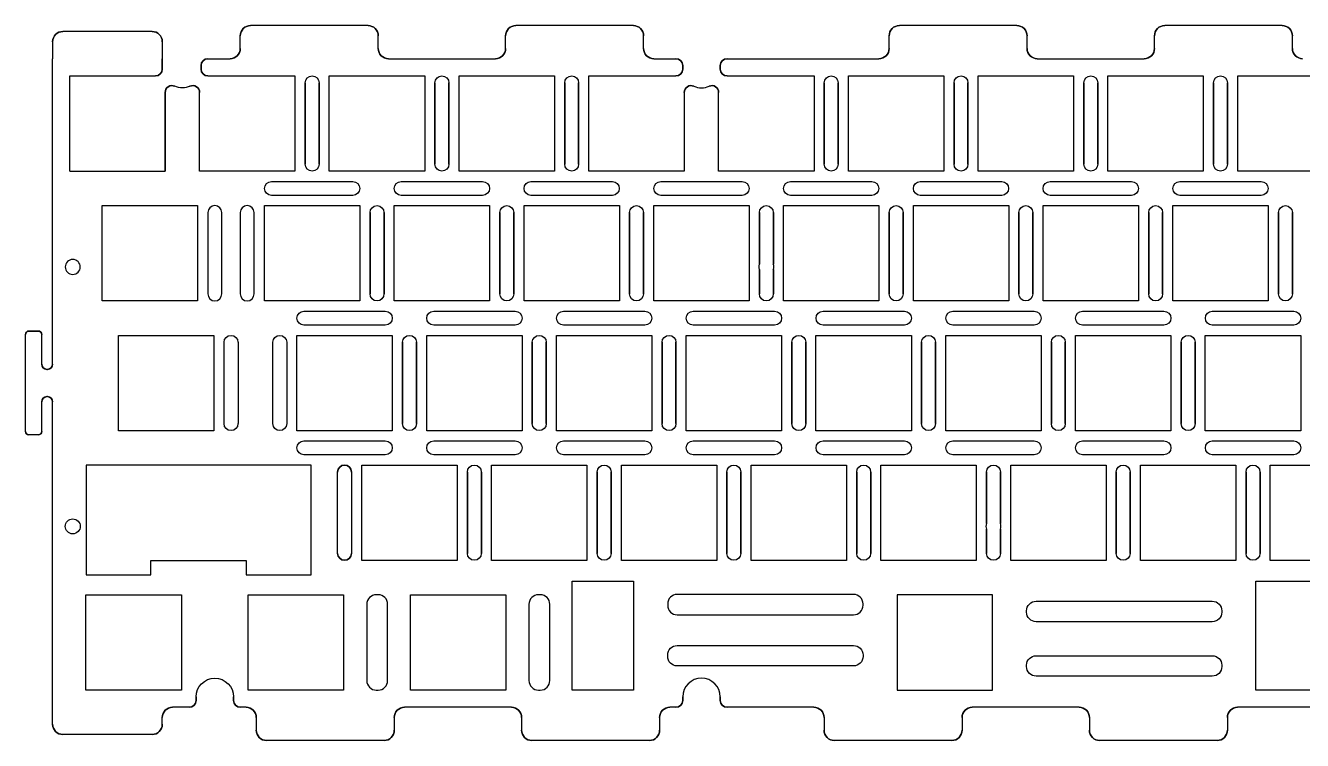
# Model space of a CAD drawing. Header units: millimetres. Extents: x 197 to 514, y 18 to 241.
# Drawn here: x 200.8 to 388.2, y 18.3 to 123.3 of the extents above; entities that cross this region are included whole.
import ezdxf

# ---------------------------------------------------------------- set-up
doc = ezdxf.new("R2010")
doc.units = ezdxf.units.MM
doc.layers.add('248', color=7, linetype='Continuous')

msp = doc.modelspace()

# ---------------------------------------------------------------- linework, layer by layer
at = {"layer": '248'}
for p, q in [((219.37, 122.44), (206.27, 122.44)), ((219.37, 122.44), (206.27, 122.44)), ((251.07, 123.31), (233.82, 123.31)), ((251.07, 123.31), (233.82, 123.31)), ((290.02, 123.31), (272.77, 123.31)), ((290.02, 123.31), (272.77, 123.31)), ((346.32, 123.31), (329.07, 123.31)), ((346.32, 123.31), (329.07, 123.31)), ((385.27, 123.31), (368.02, 123.31)), ((385.27, 123.31), (368.02, 123.31)), ((204.77, 120.94), (204.77, 118.44)), ((204.77, 120.94), (204.77, 118.44)), ((220.87, 120.94), (220.87, 118.44)), ((220.87, 120.94), (220.87, 118.44)), ((232.32, 119.94), (232.32, 121.81)), ((232.32, 119.94), (232.32, 121.81)), ((252.57, 119.94), (252.57, 121.81)), ((252.57, 119.94), (252.57, 121.81)), ((271.27, 119.94), (271.27, 121.81)), ((271.27, 119.94), (271.27, 121.81)), ((291.52, 119.94), (291.52, 121.81)), ((291.52, 119.94), (291.52, 121.81)), ((327.57, 119.94), (327.57, 121.81)), ((327.57, 119.94), (327.57, 121.81)), ((347.82, 119.94), (347.82, 121.81)), ((347.82, 119.94), (347.82, 121.81)), ((366.52, 119.94), (366.52, 121.81)), ((366.52, 119.94), (366.52, 121.81)), ((386.77, 119.94), (386.77, 121.81)), ((386.77, 119.94), (386.77, 121.81)), ((204.77, 73.56), (204.77, 118.44)), ((204.77, 73.56), (204.77, 118.44)), ((220.87, 116.91), (220.87, 118.44)), ((220.87, 118.44), (220.87, 116.91)), ((227.57, 118.44), (230.82, 118.44)), ((227.57, 118.44), (230.82, 118.44)), ((254.07, 118.44), (269.77, 118.44)), ((254.07, 118.44), (269.77, 118.44)), ((293.02, 118.44), (296.27, 118.44)), ((293.02, 118.44), (296.27, 118.44)), ((303.77, 118.44), (326.07, 118.44)), ((303.77, 118.44), (326.07, 118.44)), ((349.32, 118.44), (365.02, 118.44)), ((349.32, 118.44), (365.02, 118.44)), ((226.57, 117.44), (226.57, 116.91)), ((226.57, 116.91), (226.57, 117.44)), ((297.27, 116.91), (297.27, 117.44)), ((297.27, 117.44), (297.27, 116.91)), ((302.77, 116.91), (302.77, 117.44)), ((302.77, 117.44), (302.77, 116.91)), ((207.29, 115.91), (219.87, 115.91)), ((207.29, 101.91), (207.29, 115.91)), ((207.29, 101.91), (207.29, 115.91)), ((207.29, 115.91), (219.87, 115.91)), ((227.57, 115.91), (240.34, 115.91)), ((227.57, 115.91), (240.34, 115.91)), ((240.34, 115.91), (240.34, 101.91)), ((240.34, 115.91), (240.34, 101.91)), ((241.84, 102.94), (241.84, 114.89)), ((241.84, 114.89), (241.84, 102.94)), ((243.89, 114.89), (243.89, 102.94)), ((243.89, 102.94), (243.89, 114.89)), ((245.39, 101.91), (245.39, 115.91)), ((245.39, 115.91), (259.39, 115.91)), ((245.39, 101.91), (245.39, 115.91)), ((245.39, 115.91), (259.39, 115.91)), ((259.39, 115.91), (259.39, 101.91)), ((259.39, 115.91), (259.39, 101.91)), ((260.89, 102.94), (260.89, 114.89)), ((260.89, 114.89), (260.89, 102.94)), ((262.94, 114.89), (262.94, 102.94)), ((262.94, 102.94), (262.94, 114.89)), ((264.44, 115.91), (278.44, 115.91)), ((264.44, 101.91), (264.44, 115.91)), ((264.44, 101.91), (264.44, 115.91)), ((264.44, 115.91), (278.44, 115.91)), ((278.44, 115.91), (278.44, 101.91)), ((278.44, 115.91), (278.44, 101.91)), ((279.94, 102.94), (279.94, 114.89)), ((279.94, 114.89), (279.94, 102.94)), ((281.99, 102.94), (281.99, 114.89)), ((281.99, 114.89), (281.99, 102.94)), ((283.49, 101.91), (283.49, 115.91)), ((283.49, 115.91), (296.27, 115.91)), ((283.49, 115.91), (296.27, 115.91)), ((283.49, 101.91), (283.49, 115.91)), ((303.77, 115.91), (316.54, 115.91)), ((303.77, 115.91), (316.54, 115.91)), ((316.54, 115.91), (316.54, 101.91)), ((316.54, 115.91), (316.54, 101.91)), ((318.04, 114.89), (318.04, 102.94)), ((318.04, 102.94), (318.04, 114.89)), ((320.09, 102.94), (320.09, 114.89)), ((320.09, 114.89), (320.09, 102.94)), ((321.59, 101.91), (321.59, 115.91)), ((321.59, 101.91), (321.59, 115.91)), ((321.59, 115.91), (335.59, 115.91)), ((321.59, 115.91), (335.59, 115.91)), ((335.59, 115.91), (335.59, 101.91)), ((335.59, 115.91), (335.59, 101.91)), ((337.09, 114.89), (337.09, 102.94)), ((337.09, 102.94), (337.09, 114.89)), ((339.14, 114.89), (339.14, 102.94)), ((339.14, 102.94), (339.14, 114.89)), ((340.64, 115.91), (354.64, 115.91)), ((340.64, 115.91), (354.64, 115.91)), ((340.64, 101.91), (340.64, 115.91)), ((340.64, 101.91), (340.64, 115.91)), ((354.64, 115.91), (354.64, 101.91)), ((354.64, 115.91), (354.64, 101.91)), ((356.14, 114.89), (356.14, 102.94)), ((356.14, 102.94), (356.14, 114.89)), ((358.19, 102.94), (358.19, 114.89)), ((358.19, 114.89), (358.19, 102.94)), ((359.69, 115.91), (373.69, 115.91)), ((359.69, 101.91), (359.69, 115.91)), ((359.69, 101.91), (359.69, 115.91)), ((359.69, 115.91), (373.69, 115.91)), ((373.69, 115.91), (373.69, 101.91)), ((373.69, 115.91), (373.69, 101.91)), ((375.19, 114.89), (375.19, 102.94)), ((375.19, 102.94), (375.19, 114.89)), ((377.24, 102.94), (377.24, 114.89)), ((377.24, 114.89), (377.24, 102.94)), ((378.74, 101.91), (378.74, 115.91)), ((378.74, 115.91), (392.74, 115.91)), ((378.74, 101.91), (378.74, 115.91)), ((378.74, 115.91), (392.74, 115.91)), ((221.29, 101.91), (221.29, 113.49)), ((221.29, 113.49), (221.29, 101.91)), ((226.34, 101.91), (226.34, 113.49)), ((226.34, 101.91), (226.34, 113.49)), ((297.49, 113.49), (297.49, 101.91)), ((297.49, 113.49), (297.49, 101.91)), ((302.54, 101.91), (302.54, 113.49)), ((302.54, 101.91), (302.54, 113.49)), ((207.29, 101.91), (221.29, 101.91)), ((207.29, 101.91), (221.29, 101.91)), ((240.34, 101.91), (226.34, 101.91)), ((240.34, 101.91), (226.34, 101.91)), ((259.39, 101.91), (245.39, 101.91)), ((259.39, 101.91), (245.39, 101.91)), ((278.44, 101.91), (264.44, 101.91)), ((278.44, 101.91), (264.44, 101.91)), ((297.49, 101.91), (283.49, 101.91)), ((297.49, 101.91), (283.49, 101.91)), ((316.54, 101.91), (302.54, 101.91)), ((316.54, 101.91), (302.54, 101.91)), ((335.59, 101.91), (321.59, 101.91)), ((335.59, 101.91), (321.59, 101.91)), ((354.64, 101.91), (340.64, 101.91)), ((354.64, 101.91), (340.64, 101.91)), ((373.69, 101.91), (359.69, 101.91)), ((373.69, 101.91), (359.69, 101.91)), ((392.74, 101.91), (378.74, 101.91)), ((392.74, 101.91), (378.74, 101.91)), ((236.89, 100.41), (248.84, 100.41)), ((236.89, 100.41), (248.84, 100.41)), ((255.94, 100.41), (267.89, 100.41)), ((255.94, 100.41), (267.89, 100.41)), ((274.99, 100.41), (286.94, 100.41)), ((274.99, 100.41), (286.94, 100.41)), ((294.04, 100.41), (305.99, 100.41)), ((294.04, 100.41), (305.99, 100.41)), ((313.09, 100.41), (325.04, 100.41)), ((313.09, 100.41), (325.04, 100.41)), ((332.14, 100.41), (344.09, 100.41)), ((332.14, 100.41), (344.09, 100.41)), ((351.19, 100.41), (363.14, 100.41)), ((351.19, 100.41), (363.14, 100.41)), ((370.24, 100.41), (382.19, 100.41)), ((370.24, 100.41), (382.19, 100.41)), ((248.84, 98.36), (236.89, 98.36)), ((248.84, 98.36), (236.89, 98.36)), ((267.89, 98.36), (255.94, 98.36)), ((267.89, 98.36), (255.94, 98.36)), ((286.94, 98.36), (274.99, 98.36)), ((286.94, 98.36), (274.99, 98.36)), ((305.99, 98.36), (294.04, 98.36)), ((305.99, 98.36), (294.04, 98.36)), ((325.04, 98.36), (313.09, 98.36)), ((325.04, 98.36), (313.09, 98.36)), ((344.09, 98.36), (332.14, 98.36)), ((344.09, 98.36), (332.14, 98.36)), ((363.14, 98.36), (351.19, 98.36)), ((363.14, 98.36), (351.19, 98.36)), ((382.19, 98.36), (370.24, 98.36)), ((382.19, 98.36), (370.24, 98.36)), ((212.06, 82.86), (212.06, 96.86)), ((212.06, 96.86), (226.06, 96.86)), ((212.06, 96.86), (226.06, 96.86)), ((212.06, 82.86), (212.06, 96.86)), ((226.06, 96.86), (226.06, 82.86)), ((226.06, 96.86), (226.06, 82.86)), ((227.56, 95.84), (227.56, 83.89)), ((227.56, 95.84), (227.56, 83.89)), ((229.61, 83.89), (229.61, 95.84)), ((229.61, 83.89), (229.61, 95.84)), ((232.32, 95.84), (232.32, 83.89)), ((232.32, 95.84), (232.32, 83.89)), ((234.37, 83.89), (234.37, 95.84)), ((234.37, 83.89), (234.37, 95.84)), ((235.87, 82.86), (235.87, 96.86)), ((235.87, 82.86), (235.87, 96.86)), ((235.87, 96.86), (249.87, 96.86)), ((235.87, 96.86), (249.87, 96.86)), ((249.87, 96.86), (249.87, 82.86)), ((249.87, 96.86), (249.87, 82.86)), ((251.37, 95.84), (251.37, 83.89)), ((251.37, 83.89), (251.37, 95.84)), ((253.42, 83.89), (253.42, 95.84)), ((253.42, 95.84), (253.42, 83.89)), ((254.92, 96.86), (268.92, 96.86)), ((254.92, 82.86), (254.92, 96.86)), ((254.92, 82.86), (254.92, 96.86)), ((254.92, 96.86), (268.92, 96.86)), ((268.92, 96.86), (268.92, 82.86)), ((268.92, 96.86), (268.92, 82.86)), ((270.42, 95.84), (270.42, 83.89)), ((270.42, 83.89), (270.42, 95.84)), ((272.47, 83.89), (272.47, 95.84)), ((272.47, 95.84), (272.47, 83.89)), ((273.97, 82.86), (273.97, 96.86)), ((273.97, 96.86), (287.97, 96.86)), ((273.97, 96.86), (287.97, 96.86)), ((273.97, 82.86), (273.97, 96.86)), ((287.97, 96.86), (287.97, 82.86)), ((287.97, 96.86), (287.97, 82.86)), ((289.47, 83.89), (289.47, 95.84)), ((289.47, 95.84), (289.47, 83.89)), ((291.52, 83.89), (291.52, 95.84)), ((291.52, 95.84), (291.52, 83.89)), ((293.02, 82.86), (293.02, 96.86)), ((293.02, 96.86), (307.02, 96.86)), ((293.02, 96.86), (307.02, 96.86)), ((293.02, 82.86), (293.02, 96.86)), ((307.02, 96.86), (307.02, 82.86)), ((307.02, 96.86), (307.02, 82.86)), ((308.52, 95.84), (308.52, 88.26)), ((308.52, 88.26), (308.52, 95.84)), ((310.57, 88.26), (310.57, 95.84)), ((310.57, 95.84), (310.57, 88.26)), ((312.07, 96.86), (326.07, 96.86)), ((312.07, 96.86), (326.07, 96.86)), ((312.07, 82.86), (312.07, 96.86)), ((312.07, 82.86), (312.07, 96.86)), ((326.07, 96.86), (326.07, 82.86)), ((326.07, 96.86), (326.07, 82.86)), ((327.57, 95.84), (327.57, 83.89)), ((327.57, 83.89), (327.57, 95.84)), ((329.62, 95.84), (329.62, 83.89)), ((329.62, 83.89), (329.62, 95.84)), ((331.12, 82.86), (331.12, 96.86)), ((331.12, 82.86), (331.12, 96.86)), ((331.12, 96.86), (345.12, 96.86)), ((331.12, 96.86), (345.12, 96.86)), ((345.12, 96.86), (345.12, 82.86)), ((345.12, 96.86), (345.12, 82.86)), ((346.62, 95.84), (346.62, 83.89)), ((346.62, 83.89), (346.62, 95.84)), ((348.67, 83.89), (348.67, 95.84)), ((348.67, 95.84), (348.67, 83.89)), ((350.17, 82.86), (350.17, 96.86)), ((350.17, 96.86), (364.17, 96.86)), ((350.17, 82.86), (350.17, 96.86)), ((350.17, 96.86), (364.17, 96.86)), ((364.17, 96.86), (364.17, 82.86)), ((364.17, 96.86), (364.17, 82.86)), ((365.67, 83.89), (365.67, 95.84)), ((365.67, 95.84), (365.67, 83.89)), ((367.72, 95.84), (367.72, 83.89)), ((367.72, 83.89), (367.72, 95.84)), ((369.22, 96.86), (383.22, 96.86)), ((369.22, 82.86), (369.22, 96.86)), ((369.22, 96.86), (383.22, 96.86)), ((369.22, 82.86), (369.22, 96.86)), ((383.22, 96.86), (383.22, 82.86)), ((383.22, 96.86), (383.22, 82.86)), ((384.72, 83.89), (384.72, 95.84)), ((384.72, 95.84), (384.72, 83.89)), ((386.77, 95.84), (386.77, 83.89)), ((386.77, 83.89), (386.77, 95.84)), ((308.52, 83.89), (308.52, 87.46)), ((308.52, 87.46), (308.52, 83.89)), ((310.57, 83.89), (310.57, 87.46)), ((310.57, 87.46), (310.57, 83.89)), ((226.06, 82.86), (212.06, 82.86)), ((226.06, 82.86), (212.06, 82.86)), ((249.87, 82.86), (235.87, 82.86)), ((249.87, 82.86), (235.87, 82.86)), ((268.92, 82.86), (254.92, 82.86)), ((268.92, 82.86), (254.92, 82.86)), ((287.97, 82.86), (273.97, 82.86)), ((287.97, 82.86), (273.97, 82.86)), ((307.02, 82.86), (293.02, 82.86)), ((307.02, 82.86), (293.02, 82.86)), ((326.07, 82.86), (312.07, 82.86)), ((326.07, 82.86), (312.07, 82.86)), ((345.12, 82.86), (331.12, 82.86)), ((345.12, 82.86), (331.12, 82.86)), ((364.17, 82.86), (350.17, 82.86)), ((364.17, 82.86), (350.17, 82.86)), ((383.22, 82.86), (369.22, 82.86)), ((383.22, 82.86), (369.22, 82.86)), ((241.66, 81.36), (253.61, 81.36)), ((241.66, 81.36), (253.61, 81.36)), ((260.71, 81.36), (272.66, 81.36)), ((260.71, 81.36), (272.66, 81.36)), ((279.76, 81.36), (291.71, 81.36)), ((279.76, 81.36), (291.71, 81.36)), ((298.81, 81.36), (310.76, 81.36)), ((298.81, 81.36), (310.76, 81.36)), ((317.86, 81.36), (329.81, 81.36)), ((317.86, 81.36), (329.81, 81.36)), ((336.91, 81.36), (348.86, 81.36)), ((336.91, 81.36), (348.86, 81.36)), ((355.96, 81.36), (367.91, 81.36)), ((355.96, 81.36), (367.91, 81.36)), ((375.01, 81.36), (386.96, 81.36)), ((375.01, 81.36), (386.96, 81.36)), ((253.61, 79.31), (241.66, 79.31)), ((253.61, 79.31), (241.66, 79.31)), ((272.66, 79.31), (260.71, 79.31)), ((272.66, 79.31), (260.71, 79.31)), ((291.71, 79.31), (279.76, 79.31)), ((291.71, 79.31), (279.76, 79.31)), ((310.76, 79.31), (298.81, 79.31)), ((310.76, 79.31), (298.81, 79.31)), ((329.81, 79.31), (317.86, 79.31)), ((329.81, 79.31), (317.86, 79.31)), ((348.86, 79.31), (336.91, 79.31)), ((348.86, 79.31), (336.91, 79.31)), ((367.91, 79.31), (355.96, 79.31)), ((367.91, 79.31), (355.96, 79.31)), ((386.96, 79.31), (375.01, 79.31)), ((386.96, 79.31), (375.01, 79.31)), ((200.79, 63.69), (200.79, 77.94)), ((200.79, 63.69), (200.79, 77.94)), ((202.67, 78.44), (201.29, 78.44)), ((201.29, 78.44), (202.67, 78.44)), ((203.17, 73.56), (203.17, 77.94)), ((203.17, 73.56), (203.17, 77.94)), ((214.44, 77.81), (228.44, 77.81)), ((214.44, 77.81), (228.44, 77.81)), ((214.44, 63.81), (214.44, 77.81)), ((214.44, 63.81), (214.44, 77.81)), ((228.44, 77.81), (228.44, 63.81)), ((228.44, 77.81), (228.44, 63.81)), ((240.63, 77.81), (254.63, 77.81)), ((240.63, 77.81), (254.63, 77.81)), ((240.63, 63.81), (240.63, 77.81)), ((240.63, 63.81), (240.63, 77.81)), ((254.63, 77.81), (254.63, 63.81)), ((254.63, 77.81), (254.63, 63.81)), ((259.68, 77.81), (273.68, 77.81)), ((259.68, 77.81), (273.68, 77.81)), ((259.68, 63.81), (259.68, 77.81)), ((259.68, 63.81), (259.68, 77.81)), ((273.68, 77.81), (273.68, 63.81)), ((273.68, 77.81), (273.68, 63.81)), ((278.73, 63.81), (278.73, 77.81)), ((278.73, 77.81), (292.73, 77.81)), ((278.73, 63.81), (278.73, 77.81)), ((278.73, 77.81), (292.73, 77.81)), ((292.73, 77.81), (292.73, 63.81)), ((292.73, 77.81), (292.73, 63.81)), ((297.78, 63.81), (297.78, 77.81)), ((297.78, 77.81), (311.78, 77.81)), ((297.78, 77.81), (311.78, 77.81)), ((297.78, 63.81), (297.78, 77.81)), ((311.78, 77.81), (311.78, 63.81)), ((311.78, 77.81), (311.78, 63.81)), ((316.83, 77.81), (330.83, 77.81)), ((316.83, 77.81), (330.83, 77.81)), ((316.83, 63.81), (316.83, 77.81)), ((316.83, 63.81), (316.83, 77.81)), ((330.83, 77.81), (330.83, 63.81)), ((330.83, 77.81), (330.83, 63.81)), ((335.88, 77.81), (349.88, 77.81)), ((335.88, 77.81), (349.88, 77.81)), ((335.88, 63.81), (335.88, 77.81)), ((335.88, 63.81), (335.88, 77.81)), ((349.88, 77.81), (349.88, 63.81)), ((349.88, 77.81), (349.88, 63.81)), ((354.93, 63.81), (354.93, 77.81)), ((354.93, 77.81), (368.93, 77.81)), ((354.93, 63.81), (354.93, 77.81)), ((354.93, 77.81), (368.93, 77.81)), ((368.93, 77.81), (368.93, 63.81)), ((368.93, 77.81), (368.93, 63.81)), ((373.98, 63.81), (373.98, 77.81)), ((373.98, 77.81), (387.98, 77.81)), ((373.98, 63.81), (373.98, 77.81)), ((373.98, 77.81), (387.98, 77.81)), ((387.98, 77.81), (387.98, 63.81)), ((387.98, 77.81), (387.98, 63.81)), ((229.94, 64.84), (229.94, 76.79)), ((229.94, 64.84), (229.94, 76.79)), ((231.99, 76.79), (231.99, 64.84)), ((231.99, 76.79), (231.99, 64.84)), ((237.08, 64.84), (237.08, 76.79)), ((237.08, 64.84), (237.08, 76.79)), ((239.13, 76.79), (239.13, 64.84)), ((239.13, 76.79), (239.13, 64.84)), ((256.13, 76.79), (256.13, 64.84)), ((256.13, 64.84), (256.13, 76.79)), ((258.18, 76.79), (258.18, 64.84)), ((258.18, 64.84), (258.18, 76.79)), ((275.18, 76.79), (275.18, 64.84)), ((275.18, 64.84), (275.18, 76.79)), ((277.23, 76.79), (277.23, 64.84)), ((277.23, 64.84), (277.23, 76.79)), ((294.23, 76.79), (294.23, 64.84)), ((294.23, 64.84), (294.23, 76.79)), ((296.28, 76.79), (296.28, 64.84)), ((296.28, 64.84), (296.28, 76.79)), ((313.28, 76.79), (313.28, 64.84)), ((313.28, 64.84), (313.28, 76.79)), ((315.33, 64.84), (315.33, 76.79)), ((315.33, 76.79), (315.33, 64.84)), ((332.33, 64.84), (332.33, 76.79)), ((332.33, 76.79), (332.33, 64.84)), ((334.38, 76.79), (334.38, 64.84)), ((334.38, 64.84), (334.38, 76.79)), ((351.38, 64.84), (351.38, 76.79)), ((351.38, 76.79), (351.38, 64.84)), ((353.43, 64.84), (353.43, 76.79)), ((353.43, 76.79), (353.43, 64.84)), ((370.43, 76.79), (370.43, 64.84)), ((370.43, 64.84), (370.43, 76.79)), ((372.48, 76.79), (372.48, 64.84)), ((372.48, 64.84), (372.48, 76.79)), ((204.02, 72.81), (203.92, 72.81)), ((203.92, 72.81), (204.02, 72.81)), ((203.17, 63.69), (203.17, 68.06)), ((203.17, 63.69), (203.17, 68.06)), ((204.02, 68.81), (203.92, 68.81)), ((204.02, 68.81), (203.92, 68.81)), ((204.77, 23.39), (204.77, 68.06)), ((204.77, 23.39), (204.77, 68.06)), ((228.44, 63.81), (214.44, 63.81)), ((228.44, 63.81), (214.44, 63.81)), ((254.63, 63.81), (240.63, 63.81)), ((254.63, 63.81), (240.63, 63.81)), ((273.68, 63.81), (259.68, 63.81)), ((273.68, 63.81), (259.68, 63.81)), ((292.73, 63.81), (278.73, 63.81)), ((292.73, 63.81), (278.73, 63.81)), ((311.78, 63.81), (297.78, 63.81)), ((311.78, 63.81), (297.78, 63.81)), ((330.83, 63.81), (316.83, 63.81)), ((330.83, 63.81), (316.83, 63.81)), ((349.88, 63.81), (335.88, 63.81)), ((349.88, 63.81), (335.88, 63.81)), ((368.93, 63.81), (354.93, 63.81)), ((368.93, 63.81), (354.93, 63.81)), ((387.98, 63.81), (373.98, 63.81)), ((387.98, 63.81), (373.98, 63.81)), ((202.67, 63.19), (201.29, 63.19)), ((202.67, 63.19), (201.29, 63.19)), ((241.66, 62.31), (253.61, 62.31)), ((241.66, 62.31), (253.61, 62.31)), ((260.71, 62.31), (272.66, 62.31)), ((260.71, 62.31), (272.66, 62.31)), ((279.76, 62.31), (291.71, 62.31)), ((279.76, 62.31), (291.71, 62.31)), ((298.81, 62.31), (310.76, 62.31)), ((298.81, 62.31), (310.76, 62.31)), ((317.86, 62.31), (329.81, 62.31)), ((317.86, 62.31), (329.81, 62.31)), ((336.91, 62.31), (348.86, 62.31)), ((336.91, 62.31), (348.86, 62.31)), ((355.96, 62.31), (367.91, 62.31)), ((355.96, 62.31), (367.91, 62.31)), ((375.01, 62.31), (386.96, 62.31)), ((375.01, 62.31), (386.96, 62.31)), ((253.61, 60.26), (241.66, 60.26)), ((253.61, 60.26), (241.66, 60.26)), ((272.66, 60.26), (260.71, 60.26)), ((272.66, 60.26), (260.71, 60.26)), ((291.71, 60.26), (279.76, 60.26)), ((291.71, 60.26), (279.76, 60.26)), ((310.76, 60.26), (298.81, 60.26)), ((310.76, 60.26), (298.81, 60.26)), ((329.81, 60.26), (317.86, 60.26)), ((329.81, 60.26), (317.86, 60.26)), ((348.86, 60.26), (336.91, 60.26)), ((348.86, 60.26), (336.91, 60.26)), ((367.91, 60.26), (355.96, 60.26)), ((367.91, 60.26), (355.96, 60.26)), ((386.96, 60.26), (375.01, 60.26)), ((386.96, 60.26), (375.01, 60.26)), ((242.7, 58.76), (209.7, 58.76)), ((209.7, 58.76), (209.7, 42.66)), ((242.7, 58.76), (209.7, 58.76)), ((209.7, 58.76), (209.7, 42.66)), ((242.7, 42.66), (242.7, 58.76)), ((242.7, 42.66), (242.7, 58.76)), ((250.16, 44.76), (250.16, 58.76)), ((250.16, 58.76), (264.16, 58.76)), ((250.16, 58.76), (264.16, 58.76)), ((250.16, 44.76), (250.16, 58.76)), ((264.16, 58.76), (264.16, 44.76)), ((264.16, 58.76), (264.16, 44.76)), ((269.21, 44.76), (269.21, 58.76)), ((269.21, 58.76), (283.21, 58.76)), ((269.21, 44.76), (269.21, 58.76)), ((269.21, 58.76), (283.21, 58.76)), ((283.21, 58.76), (283.21, 44.76)), ((283.21, 58.76), (283.21, 44.76)), ((288.26, 58.76), (302.26, 58.76)), ((288.26, 44.76), (288.26, 58.76)), ((288.26, 44.76), (288.26, 58.76)), ((288.26, 58.76), (302.26, 58.76)), ((302.26, 58.76), (302.26, 44.76)), ((302.26, 58.76), (302.26, 44.76)), ((307.31, 44.76), (307.31, 58.76)), ((307.31, 44.76), (307.31, 58.76)), ((307.31, 58.76), (321.31, 58.76)), ((307.31, 58.76), (321.31, 58.76)), ((321.31, 58.76), (321.31, 44.76)), ((321.31, 58.76), (321.31, 44.76)), ((326.36, 44.76), (326.36, 58.76)), ((326.36, 58.76), (340.36, 58.76)), ((326.36, 44.76), (326.36, 58.76)), ((326.36, 58.76), (340.36, 58.76)), ((340.36, 58.76), (340.36, 44.76)), ((340.36, 58.76), (340.36, 44.76)), ((345.41, 44.76), (345.41, 58.76)), ((345.41, 44.76), (345.41, 58.76)), ((345.41, 58.76), (359.41, 58.76)), ((345.41, 58.76), (359.41, 58.76)), ((359.41, 58.76), (359.41, 44.76)), ((359.41, 58.76), (359.41, 44.76)), ((364.46, 44.76), (364.46, 58.76)), ((364.46, 58.76), (378.46, 58.76)), ((364.46, 44.76), (364.46, 58.76)), ((364.46, 58.76), (378.46, 58.76)), ((378.46, 58.76), (378.46, 44.76)), ((378.46, 58.76), (378.46, 44.76)), ((383.51, 44.76), (383.51, 58.76)), ((383.51, 58.76), (397.51, 58.76)), ((383.51, 58.76), (397.51, 58.76)), ((383.51, 44.76), (383.51, 58.76)), ((246.61, 45.79), (246.61, 57.74)), ((246.61, 45.79), (246.61, 57.74)), ((248.66, 57.74), (248.66, 45.79)), ((248.66, 57.74), (248.66, 45.79)), ((265.66, 57.74), (265.66, 45.79)), ((265.66, 45.79), (265.66, 57.74)), ((267.71, 45.79), (267.71, 57.74)), ((267.71, 57.74), (267.71, 45.79)), ((284.71, 57.74), (284.71, 45.79)), ((284.71, 45.79), (284.71, 57.74)), ((286.76, 57.74), (286.76, 45.79)), ((286.76, 45.79), (286.76, 57.74)), ((303.76, 57.74), (303.76, 45.79)), ((303.76, 45.79), (303.76, 57.74)), ((305.81, 45.79), (305.81, 57.74)), ((305.81, 57.74), (305.81, 45.79)), ((322.81, 57.74), (322.81, 45.79)), ((322.81, 45.79), (322.81, 57.74)), ((324.86, 57.74), (324.86, 45.79)), ((324.86, 45.79), (324.86, 57.74)), ((341.86, 57.74), (341.86, 50.16)), ((341.86, 50.16), (341.86, 57.74)), ((343.91, 57.74), (343.91, 50.16)), ((343.91, 50.16), (343.91, 57.74)), ((360.91, 45.79), (360.91, 57.74)), ((360.91, 57.74), (360.91, 45.79)), ((362.96, 45.79), (362.96, 57.74)), ((362.96, 57.74), (362.96, 45.79)), ((379.96, 45.79), (379.96, 57.74)), ((379.96, 57.74), (379.96, 45.79)), ((382.01, 45.79), (382.01, 57.74)), ((382.01, 57.74), (382.01, 45.79)), ((341.86, 49.36), (341.86, 45.79)), ((341.86, 45.79), (341.86, 49.36)), ((343.91, 45.79), (343.91, 49.36)), ((343.91, 49.36), (343.91, 45.79)), ((219.2, 42.66), (219.2, 44.76)), ((219.2, 42.66), (219.2, 44.76)), ((219.2, 44.76), (233.2, 44.76)), ((219.2, 44.76), (233.2, 44.76)), ((233.2, 44.76), (233.2, 42.66)), ((233.2, 44.76), (233.2, 42.66)), ((264.16, 44.76), (250.16, 44.76)), ((264.16, 44.76), (250.16, 44.76)), ((283.21, 44.76), (269.21, 44.76)), ((283.21, 44.76), (269.21, 44.76)), ((302.26, 44.76), (288.26, 44.76)), ((302.26, 44.76), (288.26, 44.76)), ((321.31, 44.76), (307.31, 44.76)), ((321.31, 44.76), (307.31, 44.76)), ((340.36, 44.76), (326.36, 44.76)), ((340.36, 44.76), (326.36, 44.76)), ((359.41, 44.76), (345.41, 44.76)), ((359.41, 44.76), (345.41, 44.76)), ((378.46, 44.76), (364.46, 44.76)), ((378.46, 44.76), (364.46, 44.76)), ((397.51, 44.76), (383.51, 44.76)), ((397.51, 44.76), (383.51, 44.76)), ((209.7, 42.66), (219.2, 42.66)), ((209.7, 42.66), (219.2, 42.66)), ((233.2, 42.66), (242.7, 42.66)), ((233.2, 42.66), (242.7, 42.66)), ((281.05, 41.72), (290.05, 41.72)), ((281.05, 41.72), (290.05, 41.72)), ((281.05, 25.71), (281.05, 41.72)), ((281.05, 25.71), (281.05, 41.72)), ((290.05, 41.72), (290.05, 25.71)), ((290.05, 41.72), (290.05, 25.71)), ((381.41, 41.72), (390.41, 41.72)), ((381.41, 25.71), (381.41, 41.72)), ((381.41, 41.72), (390.41, 41.72)), ((381.41, 25.71), (381.41, 41.72)), ((209.67, 39.71), (223.68, 39.71)), ((209.67, 25.71), (209.67, 39.71)), ((209.67, 25.71), (209.67, 39.71)), ((209.67, 39.71), (223.68, 39.71)), ((223.68, 39.71), (223.68, 25.71)), ((223.68, 39.71), (223.68, 25.71)), ((233.49, 25.71), (233.49, 39.71)), ((233.49, 39.71), (247.49, 39.71)), ((233.49, 39.71), (247.49, 39.71)), ((233.49, 25.71), (233.49, 39.71)), ((247.49, 39.71), (247.49, 25.71)), ((247.49, 39.71), (247.49, 25.71)), ((252.55, 39.71), (252.29, 39.71)), ((252.55, 39.71), (252.29, 39.71)), ((257.3, 25.71), (257.3, 39.71)), ((257.3, 25.71), (257.3, 39.71)), ((257.3, 39.71), (271.3, 39.71)), ((257.3, 39.71), (271.3, 39.71)), ((271.3, 39.71), (271.3, 25.71)), ((271.3, 39.71), (271.3, 25.71)), ((276.36, 39.71), (276.1, 39.71)), ((276.36, 39.71), (276.1, 39.71)), ((322.34, 39.76), (296.46, 39.76)), ((322.34, 39.76), (296.46, 39.76)), ((342.74, 39.71), (328.74, 39.71)), ((328.74, 39.71), (328.74, 25.71)), ((342.74, 39.71), (328.74, 39.71)), ((328.74, 39.71), (328.74, 25.71)), ((342.74, 25.71), (342.74, 39.71)), ((342.74, 25.71), (342.74, 39.71)), ((250.89, 38.31), (250.89, 27.11)), ((250.89, 38.31), (250.89, 27.11)), ((253.95, 27.11), (253.95, 38.31)), ((253.95, 27.11), (253.95, 38.31)), ((274.7, 38.31), (274.7, 27.11)), ((274.7, 38.31), (274.7, 27.11)), ((277.76, 27.11), (277.76, 38.31)), ((277.76, 27.11), (277.76, 38.31)), ((295.06, 38.36), (295.06, 38.16)), ((295.06, 38.36), (295.06, 38.16)), ((323.74, 38.16), (323.74, 38.36)), ((323.74, 38.16), (323.74, 38.36)), ((349.14, 38.76), (375.01, 38.76)), ((349.14, 38.76), (375.01, 38.76)), ((296.46, 36.76), (322.34, 36.76)), ((296.46, 36.76), (322.34, 36.76)), ((347.74, 37.16), (347.74, 37.36)), ((347.74, 37.16), (347.74, 37.36)), ((375.01, 35.76), (349.14, 35.76)), ((375.01, 35.76), (349.14, 35.76)), ((376.41, 37.36), (376.41, 37.16)), ((376.41, 37.36), (376.41, 37.16)), ((296.46, 32.26), (322.34, 32.26)), ((296.46, 32.26), (322.34, 32.26)), ((295.06, 30.66), (295.06, 30.86)), ((295.06, 30.66), (295.06, 30.86)), ((323.74, 30.86), (323.74, 30.66)), ((323.74, 30.86), (323.74, 30.66)), ((349.14, 30.76), (375.01, 30.76)), ((349.14, 30.76), (375.01, 30.76)), ((322.34, 29.26), (296.46, 29.26)), ((322.34, 29.26), (296.46, 29.26)), ((347.74, 29.16), (347.74, 29.36)), ((347.74, 29.16), (347.74, 29.36)), ((376.41, 29.36), (376.41, 29.16)), ((376.41, 29.36), (376.41, 29.16)), ((375.01, 27.76), (349.14, 27.76)), ((375.01, 27.76), (349.14, 27.76)), ((223.68, 25.71), (209.67, 25.71)), ((223.68, 25.71), (209.67, 25.71)), ((225.83, 24.71), (225.83, 24.19)), ((225.83, 24.19), (225.83, 24.71)), ((231.33, 24.71), (231.33, 24.19)), ((231.33, 24.19), (231.33, 24.71)), ((247.49, 25.71), (233.49, 25.71)), ((247.49, 25.71), (233.49, 25.71)), ((252.29, 25.71), (252.55, 25.71)), ((252.29, 25.71), (252.55, 25.71)), ((271.3, 25.71), (257.3, 25.71)), ((271.3, 25.71), (257.3, 25.71)), ((276.1, 25.71), (276.36, 25.71)), ((276.1, 25.71), (276.36, 25.71)), ((290.05, 25.71), (281.05, 25.71)), ((290.05, 25.71), (281.05, 25.71)), ((297.27, 24.71), (297.27, 24.19)), ((297.27, 24.19), (297.27, 24.71)), ((302.77, 24.71), (302.77, 24.19)), ((302.77, 24.19), (302.77, 24.71)), ((328.74, 25.71), (342.74, 25.71)), ((328.74, 25.71), (342.74, 25.71)), ((390.41, 25.71), (381.41, 25.71)), ((390.41, 25.71), (381.41, 25.71)), ((204.77, 20.69), (204.77, 23.39)), ((204.77, 20.69), (204.77, 23.39)), ((204.77, 23.39), (204.77, 23.39)), ((204.77, 23.39), (204.77, 23.39)), ((224.83, 23.19), (222.37, 23.19)), ((224.83, 23.19), (222.37, 23.19)), ((233.17, 23.19), (232.33, 23.19)), ((233.17, 23.19), (232.33, 23.19)), ((272.12, 23.19), (256.42, 23.19)), ((272.12, 23.19), (256.42, 23.19)), ((296.27, 23.19), (295.37, 23.19)), ((296.27, 23.19), (295.37, 23.19)), ((316.52, 23.19), (303.77, 23.19)), ((316.52, 23.19), (303.77, 23.19)), ((355.47, 23.19), (339.77, 23.19)), ((355.47, 23.19), (339.77, 23.19)), ((391.52, 23.19), (378.72, 23.19)), ((391.52, 23.19), (378.72, 23.19)), ((220.87, 20.69), (220.87, 21.69)), ((220.87, 20.69), (220.87, 21.69)), ((234.67, 21.69), (234.67, 19.81)), ((234.67, 21.69), (234.67, 19.81)), ((254.92, 21.69), (254.92, 19.81)), ((254.92, 21.69), (254.92, 19.81)), ((273.62, 21.69), (273.62, 19.81)), ((273.62, 21.69), (273.62, 19.81)), ((293.87, 21.69), (293.87, 19.81)), ((293.87, 21.69), (293.87, 19.81)), ((318.02, 21.69), (318.02, 19.81)), ((318.02, 21.69), (318.02, 19.81)), ((338.27, 21.69), (338.27, 19.81)), ((338.27, 21.69), (338.27, 19.81)), ((356.97, 21.69), (356.97, 19.81)), ((356.97, 21.69), (356.97, 19.81)), ((377.22, 21.69), (377.22, 19.81)), ((377.22, 21.69), (377.22, 19.81)), ((219.37, 19.19), (206.27, 19.19)), ((219.37, 19.19), (206.27, 19.19)), ((253.42, 18.31), (236.17, 18.31)), ((253.42, 18.31), (236.17, 18.31)), ((292.37, 18.31), (275.12, 18.31)), ((292.37, 18.31), (275.12, 18.31)), ((336.77, 18.31), (319.52, 18.31)), ((336.77, 18.31), (319.52, 18.31)), ((375.72, 18.31), (358.47, 18.31)), ((375.72, 18.31), (358.47, 18.31))]:
    msp.add_line(p, q, dxfattribs=at)
at = {"layer": '248', "extrusion": (0, 0, -1)}
msp.add_circle((-207.73, 87.86), 1.1, dxfattribs=at)
msp.add_circle((-207.73, 87.86), 1.1, dxfattribs=at)
at = {"layer": '248'}
msp.add_circle((207.73, 49.76), 1.1, dxfattribs=at)
msp.add_circle((207.73, 49.76), 1.1, dxfattribs=at)
at = {"layer": '248', "extrusion": (0, 0, -1)}
for centre, radius, start, end in [((-206.27, 120.94), 1.5, 0, 90), ((-219.37, 120.94), 1.5, 90, 180), ((-233.82, 121.81), 1.5, 0, 90), ((-251.07, 121.81), 1.5, 90, 180), ((-272.77, 121.81), 1.5, 0, 90), ((-290.02, 121.81), 1.5, 90, 180), ((-329.07, 121.81), 1.5, 0, 90), ((-346.32, 121.81), 1.5, 90, 180), ((-368.02, 121.81), 1.5, 0, 90), ((-385.27, 121.81), 1.5, 90, 180), ((-227.57, 117.44), 1, 0, 90), ((-230.82, 119.94), 1.5, 180, 270), ((-254.07, 119.94), 1.5, 270, 360), ((-269.77, 119.94), 1.5, 180, 270), ((-293.02, 119.94), 1.5, 270, 360), ((-296.27, 117.44), 1, 90, 180), ((-303.77, 117.44), 1, 0, 90), ((-326.07, 119.94), 1.5, 180, 270), ((-349.32, 119.94), 1.5, 270, 360), ((-365.02, 119.94), 1.5, 180, 270), ((-388.27, 119.94), 1.5, 270, 360), ((-219.87, 116.91), 1, 180, 270), ((-227.57, 116.91), 1, 270, 360), ((-296.27, 116.91), 1, 180, 270), ((-303.77, 116.91), 1, 270, 360), ((-222.29, 113.49), 1, 0, 114.0047), ((-223.82, 116.91), 2.75, 246.0051, 294.0047), ((-223.82, 116.91), 2.75, 246.0051, 294.0047), ((-225.34, 113.49), 1, 66.0051, 180), ((-242.87, 114.89), 1.02, 0, 180), ((-242.87, 114.89), 1.02, 0, 180), ((-261.92, 114.89), 1.02, 0, 180), ((-261.92, 114.89), 1.02, 0, 180), ((-280.97, 114.89), 1.02, 0, 180), ((-280.97, 114.89), 1.02, 0, 180), ((-298.49, 113.49), 1, 0, 113.9895), ((-301.54, 113.49), 1, 66.01, 180), ((-319.07, 114.89), 1.02, 0, 180), ((-319.07, 114.89), 1.02, 0, 180), ((-338.12, 114.89), 1.02, 0, 180), ((-338.12, 114.89), 1.02, 0, 180), ((-357.17, 114.89), 1.02, 0, 180), ((-357.17, 114.89), 1.02, 0, 180), ((-376.22, 114.89), 1.02, 0, 180), ((-376.22, 114.89), 1.02, 0, 180), ((-242.87, 102.94), 1.02, 180, 360), ((-242.87, 102.94), 1.02, 180, 360), ((-261.92, 102.94), 1.02, 180, 360), ((-261.92, 102.94), 1.02, 180, 360), ((-280.97, 102.94), 1.02, 180, 360), ((-280.97, 102.94), 1.02, 180, 360), ((-319.07, 102.94), 1.02, 180, 360), ((-319.07, 102.94), 1.02, 180, 360), ((-338.12, 102.94), 1.02, 180, 360), ((-338.12, 102.94), 1.02, 180, 360), ((-357.17, 102.94), 1.02, 180, 360), ((-357.17, 102.94), 1.02, 180, 360), ((-376.22, 102.94), 1.02, 180, 360), ((-376.22, 102.94), 1.02, 180, 360), ((-236.89, 99.39), 1.02, 270, 450), ((-236.89, 99.39), 1.02, 270, 450), ((-248.84, 99.39), 1.02, 90, 270), ((-248.84, 99.39), 1.02, 90, 270), ((-255.94, 99.39), 1.02, 270, 450), ((-255.94, 99.39), 1.02, 270, 450), ((-267.89, 99.39), 1.02, 90, 270), ((-267.89, 99.39), 1.02, 90, 270), ((-274.99, 99.39), 1.02, 270, 450), ((-274.99, 99.39), 1.02, 270, 450), ((-286.94, 99.39), 1.02, 90, 270), ((-286.94, 99.39), 1.02, 90, 270), ((-294.04, 99.39), 1.02, 270, 450), ((-294.04, 99.39), 1.02, 270, 450), ((-305.99, 99.39), 1.02, 90, 270), ((-305.99, 99.39), 1.02, 90, 270), ((-313.09, 99.39), 1.02, 270, 450), ((-313.09, 99.39), 1.02, 270, 450), ((-325.04, 99.39), 1.02, 90, 270), ((-325.04, 99.39), 1.02, 90, 270), ((-332.14, 99.39), 1.02, 270, 450), ((-332.14, 99.39), 1.02, 270, 450), ((-344.09, 99.39), 1.02, 90, 270), ((-344.09, 99.39), 1.02, 90, 270), ((-351.19, 99.39), 1.02, 270, 450), ((-351.19, 99.39), 1.02, 270, 450), ((-363.14, 99.39), 1.02, 90, 270), ((-363.14, 99.39), 1.02, 90, 270), ((-370.24, 99.39), 1.02, 270, 450), ((-370.24, 99.39), 1.02, 270, 450), ((-382.19, 99.39), 1.02, 90, 270), ((-382.19, 99.39), 1.02, 90, 270), ((-252.39, 95.84), 1.02, 0, 180), ((-252.39, 95.84), 1.02, 0, 180), ((-271.44, 95.84), 1.02, 0, 180), ((-271.44, 95.84), 1.02, 0, 180), ((-290.49, 95.84), 1.02, 0, 180), ((-290.49, 95.84), 1.02, 0, 180), ((-309.54, 95.84), 1.02, 0, 180), ((-309.54, 95.84), 1.02, 0, 180), ((-328.59, 95.84), 1.02, 0, 180), ((-328.59, 95.84), 1.02, 0, 180), ((-347.64, 95.84), 1.02, 0, 180), ((-347.64, 95.84), 1.02, 0, 180), ((-366.69, 95.84), 1.02, 0, 180), ((-366.69, 95.84), 1.02, 0, 180), ((-385.74, 95.84), 1.02, 0, 180), ((-385.74, 95.84), 1.02, 0, 180), ((-252.39, 83.89), 1.02, 180, 360), ((-252.39, 83.89), 1.02, 180, 360), ((-271.44, 83.89), 1.02, 180, 360), ((-271.44, 83.89), 1.02, 180, 360), ((-290.49, 83.89), 1.02, 180, 360), ((-290.49, 83.89), 1.02, 180, 360), ((-309.54, 83.89), 1.02, 180, 360), ((-309.54, 83.89), 1.02, 180, 360), ((-328.59, 83.89), 1.02, 180, 360), ((-328.59, 83.89), 1.02, 180, 360), ((-347.64, 83.89), 1.02, 180, 360), ((-347.64, 83.89), 1.02, 180, 360), ((-366.69, 83.89), 1.02, 180, 360), ((-366.69, 83.89), 1.02, 180, 360), ((-385.74, 83.89), 1.02, 180, 360), ((-385.74, 83.89), 1.02, 180, 360), ((-241.66, 80.34), 1.02, 270, 450), ((-241.66, 80.34), 1.02, 270, 450), ((-253.61, 80.34), 1.02, 90, 270), ((-253.61, 80.34), 1.02, 90, 270), ((-260.71, 80.34), 1.02, 270, 450), ((-260.71, 80.34), 1.02, 270, 450), ((-272.66, 80.34), 1.02, 90, 270), ((-272.66, 80.34), 1.02, 90, 270), ((-279.76, 80.34), 1.02, 270, 450), ((-279.76, 80.34), 1.02, 270, 450), ((-291.71, 80.34), 1.02, 90, 270), ((-291.71, 80.34), 1.02, 90, 270), ((-298.81, 80.34), 1.02, 270, 450), ((-298.81, 80.34), 1.02, 270, 450), ((-310.76, 80.34), 1.02, 90, 270), ((-310.76, 80.34), 1.02, 90, 270), ((-317.86, 80.34), 1.02, 270, 450), ((-317.86, 80.34), 1.02, 270, 450), ((-329.81, 80.34), 1.02, 90, 270), ((-329.81, 80.34), 1.02, 90, 270), ((-336.91, 80.34), 1.02, 270, 450), ((-336.91, 80.34), 1.02, 270, 450), ((-348.86, 80.34), 1.02, 90, 270), ((-348.86, 80.34), 1.02, 90, 270), ((-355.96, 80.34), 1.02, 270, 450), ((-355.96, 80.34), 1.02, 270, 450), ((-367.91, 80.34), 1.02, 90, 270), ((-367.91, 80.34), 1.02, 90, 270), ((-375.01, 80.34), 1.02, 270, 450), ((-375.01, 80.34), 1.02, 270, 450), ((-386.96, 80.34), 1.02, 90, 270), ((-386.96, 80.34), 1.02, 90, 270), ((-201.29, 77.94), 0.5, 0, 90), ((-202.67, 77.94), 0.5, 90, 180), ((-230.96, 76.79), 1.02, 0, 180), ((-230.96, 76.79), 1.02, 0, 180), ((-238.11, 76.79), 1.02, 0, 180), ((-238.11, 76.79), 1.02, 0, 180), ((-257.16, 76.79), 1.02, 0, 180), ((-257.16, 76.79), 1.02, 0, 180), ((-276.21, 76.79), 1.02, 0, 180), ((-276.21, 76.79), 1.02, 0, 180), ((-295.26, 76.79), 1.02, 0, 180), ((-295.26, 76.79), 1.02, 0, 180), ((-314.31, 76.79), 1.02, 0, 180), ((-314.31, 76.79), 1.02, 0, 180), ((-333.36, 76.79), 1.02, 0, 180), ((-333.36, 76.79), 1.02, 0, 180), ((-352.41, 76.79), 1.02, 0, 180), ((-352.41, 76.79), 1.02, 0, 180), ((-371.46, 76.79), 1.02, 0, 180), ((-371.46, 76.79), 1.02, 0, 180), ((-203.92, 73.56), 0.75, 270, 360), ((-204.02, 73.56), 0.75, 180, 270), ((-203.92, 68.06), 0.75, 0, 90), ((-204.02, 68.06), 0.75, 90, 180), ((-230.96, 64.84), 1.02, 180, 360), ((-230.96, 64.84), 1.02, 180, 360), ((-238.11, 64.84), 1.02, 180, 360), ((-238.11, 64.84), 1.02, 180, 360), ((-257.16, 64.84), 1.02, 180, 360), ((-257.16, 64.84), 1.02, 180, 360), ((-276.21, 64.84), 1.02, 180, 360), ((-276.21, 64.84), 1.02, 180, 360), ((-295.26, 64.84), 1.02, 180, 360), ((-295.26, 64.84), 1.02, 180, 360), ((-314.31, 64.84), 1.02, 180, 360), ((-314.31, 64.84), 1.02, 180, 360), ((-333.36, 64.84), 1.02, 180, 360), ((-333.36, 64.84), 1.02, 180, 360), ((-352.41, 64.84), 1.02, 180, 360), ((-352.41, 64.84), 1.02, 180, 360), ((-371.46, 64.84), 1.02, 180, 360), ((-371.46, 64.84), 1.02, 180, 360), ((-201.29, 63.69), 0.5, 270, 360), ((-202.67, 63.69), 0.5, 180, 270), ((-241.66, 61.29), 1.02, 270, 450), ((-241.66, 61.29), 1.02, 270, 450), ((-253.61, 61.29), 1.02, 90, 270), ((-253.61, 61.29), 1.02, 90, 270), ((-260.71, 61.29), 1.02, 270, 450), ((-260.71, 61.29), 1.02, 270, 450), ((-272.66, 61.29), 1.02, 90, 270), ((-272.66, 61.29), 1.02, 90, 270), ((-279.76, 61.29), 1.02, 270, 450), ((-279.76, 61.29), 1.02, 270, 450), ((-291.71, 61.29), 1.02, 90, 270), ((-291.71, 61.29), 1.02, 90, 270), ((-298.81, 61.29), 1.02, 270, 450), ((-298.81, 61.29), 1.02, 270, 450), ((-310.76, 61.29), 1.02, 90, 270), ((-310.76, 61.29), 1.02, 90, 270), ((-317.86, 61.29), 1.02, 270, 450), ((-317.86, 61.29), 1.02, 270, 450), ((-329.81, 61.29), 1.02, 90, 270), ((-329.81, 61.29), 1.02, 90, 270), ((-336.91, 61.29), 1.02, 270, 450), ((-336.91, 61.29), 1.02, 270, 450), ((-348.86, 61.29), 1.02, 90, 270), ((-348.86, 61.29), 1.02, 90, 270), ((-355.96, 61.29), 1.02, 270, 450), ((-355.96, 61.29), 1.02, 270, 450), ((-367.91, 61.29), 1.02, 90, 270), ((-367.91, 61.29), 1.02, 90, 270), ((-375.01, 61.29), 1.02, 270, 450), ((-375.01, 61.29), 1.02, 270, 450), ((-386.96, 61.29), 1.02, 90, 270), ((-386.96, 61.29), 1.02, 90, 270), ((-247.63, 57.74), 1.02, 0, 180), ((-266.68, 57.74), 1.02, 0, 180), ((-266.68, 57.74), 1.02, 0, 180), ((-285.73, 57.74), 1.02, 0, 180), ((-285.73, 57.74), 1.02, 0, 180), ((-304.78, 57.74), 1.02, 0, 180), ((-304.78, 57.74), 1.02, 0, 180), ((-323.83, 57.74), 1.02, 0, 180), ((-323.83, 57.74), 1.02, 0, 180), ((-342.88, 57.74), 1.02, 0, 180), ((-342.88, 57.74), 1.02, 0, 180), ((-361.93, 57.74), 1.02, 0, 180), ((-361.93, 57.74), 1.02, 0, 180), ((-380.98, 57.74), 1.02, 0, 180), ((-380.98, 57.74), 1.02, 0, 180), ((-247.63, 45.79), 1.02, 180, 360), ((-266.68, 45.79), 1.02, 180, 360), ((-266.68, 45.79), 1.02, 180, 360), ((-285.73, 45.79), 1.02, 180, 360), ((-285.73, 45.79), 1.02, 180, 360), ((-304.78, 45.79), 1.02, 180, 360), ((-304.78, 45.79), 1.02, 180, 360), ((-323.83, 45.79), 1.02, 180, 360), ((-323.83, 45.79), 1.02, 180, 360), ((-342.88, 45.79), 1.02, 180, 360), ((-342.88, 45.79), 1.02, 180, 360), ((-361.93, 45.79), 1.02, 180, 360), ((-361.93, 45.79), 1.02, 180, 360), ((-380.98, 45.79), 1.02, 180, 360), ((-380.98, 45.79), 1.02, 180, 360), ((-349.14, 37.36), 1.4, 0, 90), ((-349.14, 37.36), 1.4, 0, 90), ((-375.01, 37.36), 1.4, 90, 180), ((-375.01, 37.36), 1.4, 90, 180), ((-349.14, 37.16), 1.4, 270, 360), ((-349.14, 37.16), 1.4, 270, 360), ((-375.01, 37.16), 1.4, 180, 270), ((-375.01, 37.16), 1.4, 180, 270), ((-296.46, 30.86), 1.4, 0, 90), ((-296.46, 30.86), 1.4, 0, 90), ((-322.34, 30.86), 1.4, 90, 180), ((-322.34, 30.86), 1.4, 90, 180), ((-296.46, 30.66), 1.4, 270, 360), ((-296.46, 30.66), 1.4, 270, 360), ((-322.34, 30.66), 1.4, 180, 270), ((-322.34, 30.66), 1.4, 180, 270), ((-349.14, 29.36), 1.4, 0, 90), ((-349.14, 29.36), 1.4, 0, 90), ((-375.01, 29.36), 1.4, 90, 180), ((-375.01, 29.36), 1.4, 90, 180), ((-349.14, 29.16), 1.4, 270, 360), ((-349.14, 29.16), 1.4, 270, 360), ((-375.01, 29.16), 1.4, 180, 270), ((-375.01, 29.16), 1.4, 180, 270), ((-228.58, 24.71), 2.75, 0, 180), ((-228.58, 24.71), 2.75, 0, 180), ((-222.37, 21.69), 1.5, 0, 90), ((-224.83, 24.19), 1, 180, 270), ((-232.33, 24.19), 1, 270, 360), ((-233.17, 21.69), 1.5, 90, 180), ((-256.42, 21.69), 1.5, 0, 90), ((-272.12, 21.69), 1.5, 90, 180), ((-295.37, 21.69), 1.5, 0, 90), ((-296.27, 24.19), 1, 180, 270), ((-303.77, 24.19), 1, 270, 360), ((-316.52, 21.69), 1.5, 90, 180), ((-339.77, 21.69), 1.5, 0, 90), ((-355.47, 21.69), 1.5, 90, 180), ((-378.72, 21.69), 1.5, 0, 90), ((-206.27, 20.69), 1.5, 270, 360), ((-219.37, 20.69), 1.5, 180, 270), ((-236.17, 19.81), 1.5, 270, 360), ((-253.42, 19.81), 1.5, 180, 270), ((-275.12, 19.81), 1.5, 270, 360), ((-292.37, 19.81), 1.5, 180, 270), ((-319.52, 19.81), 1.5, 270, 360), ((-336.77, 19.81), 1.5, 180, 270), ((-358.47, 19.81), 1.5, 270, 360), ((-375.72, 19.81), 1.5, 180, 270)]:
    msp.add_arc(centre, radius, start, end, dxfattribs=at)
at = {"layer": '248'}
for centre, radius, start, end in [((206.27, 120.94), 1.5, 90, 180), ((219.37, 120.94), 1.5, 0, 90), ((233.82, 121.81), 1.5, 90, 180), ((251.07, 121.81), 1.5, 0, 90), ((272.77, 121.81), 1.5, 90, 180), ((290.02, 121.81), 1.5, 0, 90), ((329.07, 121.81), 1.5, 90, 180), ((346.32, 121.81), 1.5, 0, 90), ((368.02, 121.81), 1.5, 90, 180), ((385.27, 121.81), 1.5, 0, 90), ((227.57, 117.44), 1, 90, 180), ((230.82, 119.94), 1.5, -90, 0), ((254.07, 119.94), 1.5, 180, 270), ((269.77, 119.94), 1.5, -90, 0), ((293.02, 119.94), 1.5, 180, 270), ((296.27, 117.44), 1, 0, 90), ((303.77, 117.44), 1, 90, 180), ((326.07, 119.94), 1.5, -90, 0), ((349.32, 119.94), 1.5, 180, 270), ((365.02, 119.94), 1.5, -90, 0), ((388.27, 119.94), 1.5, 180, 270), ((219.87, 116.91), 1, -90, 0), ((227.57, 116.91), 1, 180, 270), ((296.27, 116.91), 1, -90, 0), ((303.77, 116.91), 1, 180, 270), ((222.29, 113.49), 1, 65.9953, 180), ((225.34, 113.49), 1, 0, 113.9949), ((298.49, 113.49), 1, 66.0105, 180), ((300.02, 116.91), 2.75, 246.0105, 293.99), ((300.02, 116.91), 2.75, 246.0105, 293.99), ((301.54, 113.49), 1, 0, 113.99), ((228.58, 95.84), 1.02, 0, 180), ((228.58, 95.84), 1.02, 0, 180), ((233.34, 95.84), 1.02, 0, 180), ((233.34, 95.84), 1.02, 0, 180), ((309.54, 87.86), 1.1, 158.7459, 201.2541), ((309.54, 87.86), 1.1, 158.7459, 201.2541), ((309.54, 87.86), 1.1, -21.3058, 21.3058), ((309.54, 87.86), 1.1, -21.3058, 21.3058), ((228.58, 83.89), 1.02, -180, 0), ((228.58, 83.89), 1.02, -180, 0), ((233.34, 83.89), 1.02, -180, 0), ((233.34, 83.89), 1.02, -180, 0), ((201.29, 77.94), 0.5, 90, 180), ((202.67, 77.94), 0.5, 0, 90), ((203.92, 73.56), 0.75, 180, 270), ((204.02, 73.56), 0.75, -90, 0), ((203.92, 68.06), 0.75, 90, 180), ((204.02, 68.06), 0.75, 0, 90), ((201.29, 63.69), 0.5, 180, 270), ((202.67, 63.69), 0.5, 270, 360), ((247.63, 57.74), 1.02, 0, 180), ((342.88, 49.76), 1.1, 158.6312, 201.3688), ((342.88, 49.76), 1.1, 158.6312, 201.3688), ((342.88, 49.76), 1.1, -21.1908, 21.1908), ((342.88, 49.76), 1.1, -21.1908, 21.1908), ((247.63, 45.79), 1.02, 180, 360), ((252.29, 38.31), 1.4, 90, 180), ((252.29, 38.31), 1.4, 90, 180), ((252.55, 38.31), 1.4, 0, 90), ((252.55, 38.31), 1.4, 0, 90), ((276.1, 38.31), 1.4, 90, 180), ((276.1, 38.31), 1.4, 90, 180), ((276.36, 38.31), 1.4, 0, 90), ((276.36, 38.31), 1.4, 0, 90), ((296.46, 38.36), 1.4, 90, 180), ((296.46, 38.36), 1.4, 90, 180), ((322.34, 38.36), 1.4, 0, 90), ((322.34, 38.36), 1.4, 0, 90), ((296.46, 38.16), 1.4, 180, 270), ((296.46, 38.16), 1.4, 180, 270), ((322.34, 38.16), 1.4, -90, 0), ((322.34, 38.16), 1.4, -90, 0), ((252.29, 27.11), 1.4, 180, 270), ((252.29, 27.11), 1.4, 180, 270), ((252.55, 27.11), 1.4, -90, 0), ((252.55, 27.11), 1.4, -90, 0), ((276.1, 27.11), 1.4, 180, 270), ((276.1, 27.11), 1.4, 180, 270), ((276.36, 27.11), 1.4, -90, 0), ((276.36, 27.11), 1.4, -90, 0), ((300.02, 24.71), 2.75, 0, 180), ((300.02, 24.71), 2.75, 0, 180), ((222.37, 21.69), 1.5, 90, 180), ((224.83, 24.19), 1, -90, 0), ((232.33, 24.19), 1, 180, 270), ((233.17, 21.69), 1.5, 0, 90), ((256.42, 21.69), 1.5, 90, 180), ((272.12, 21.69), 1.5, 0, 90), ((295.37, 21.69), 1.5, 90, 180), ((296.27, 24.19), 1, -90, 0), ((303.77, 24.19), 1, 180, 270), ((316.52, 21.69), 1.5, 0, 90), ((339.77, 21.69), 1.5, 90, 180), ((355.47, 21.69), 1.5, 0, 90), ((378.72, 21.69), 1.5, 90, 180), ((206.27, 20.69), 1.5, 180, 270), ((219.37, 20.69), 1.5, -90, 0), ((236.17, 19.81), 1.5, 180, 270), ((253.42, 19.81), 1.5, -90, 0), ((275.12, 19.81), 1.5, 180, 270), ((292.37, 19.81), 1.5, -90, 0), ((319.52, 19.81), 1.5, 180, 270), ((336.77, 19.81), 1.5, -90, 0), ((358.47, 19.81), 1.5, 180, 270), ((375.72, 19.81), 1.5, -90, 0)]:
    msp.add_arc(centre, radius, start, end, dxfattribs=at)

doc.saveas('drawing.dxf')
